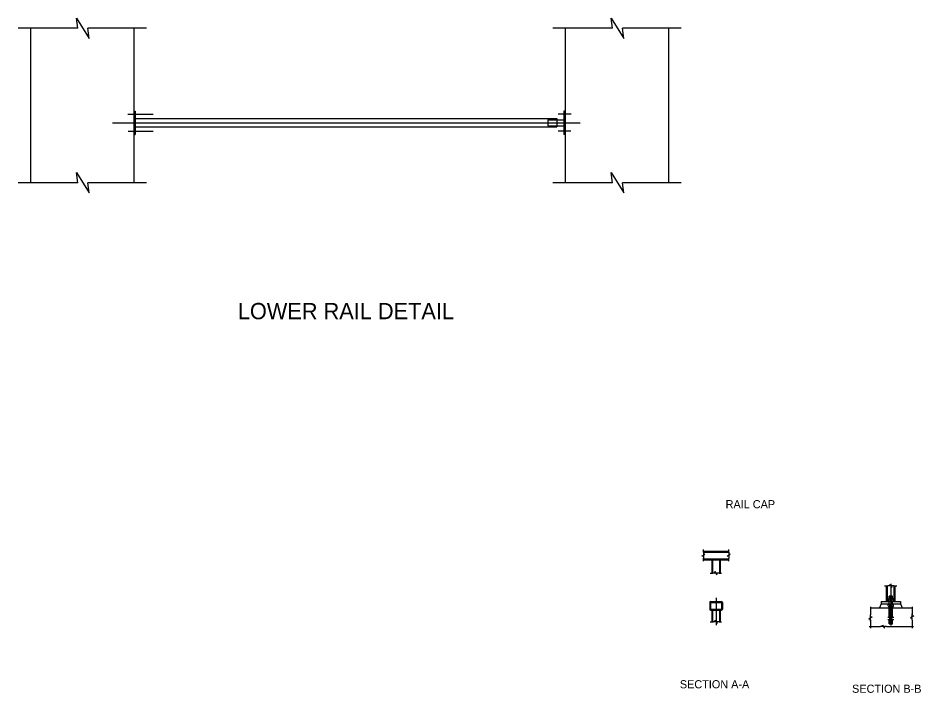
# Model space of a CAD drawing. Extents: x -29.8 to 14.8, y -7.3 to 19.2.
# Drawn here: x -25.16 to -7.38, y 5.89 to 19.17 of the extents above; entities that cross this region are included whole.
import ezdxf

# ---------------------------------------------------------------- set-up
doc = ezdxf.new("R2010")
doc.units = 0
for name, color, linetype in [('border_NO-PLOT', 7, 'Continuous'), ('str_Center-Line-A', 7, 'Continuous'), ('str_Concrete-A', 7, 'Continuous'), ('str_Structural-Steel-A', 7, 'Continuous')]:
    doc.layers.add(name, color=color, linetype=linetype)

msp = doc.modelspace()

# ---------------------------------------------------------------- linework, layer by layer
at = {"layer": 'str_Center-Line-A'}
for p, q in [((-23.002, 17.276), (-22.501, 17.276)), ((-14.272, 17.276), (-14.53, 17.276)), ((-23.305, 17.11), (-14.097, 17.11)), ((-22.996, 16.943), (-22.501, 16.943)), ((-14.277, 16.943), (-14.525, 16.943)), ((-7.977, 8.038), (-7.977, 7.22)), ((-11.419, 7.762), (-11.419, 7.228))]:
    msp.add_line(p, q, dxfattribs=at)
at = {"layer": 'str_Concrete-A'}
for p, q in [((-8.165, 7.647), (-8.198, 7.564)), ((-7.79, 7.647), (-7.757, 7.564))]:
    msp.add_line(p, q, dxfattribs=at)
at = {"layer": 'str_Structural-Steel-A'}
for p, q in [((-24.262, 18.968), (-25.162, 18.968)), ((-24.912, 15.927), (-24.912, 18.968)), ((-23.987, 18.968), (-24.262, 18.968)), ((-23.512, 18.968), (-23.787, 18.968)), ((-22.635, 18.968), (-23.578, 18.968)), ((-22.885, 18.968), (-22.885, 15.927)), ((-13.734, 18.968), (-14.635, 18.968)), ((-14.385, 15.927), (-14.385, 18.968)), ((-13.459, 18.968), (-13.734, 18.968)), ((-12.984, 18.968), (-13.259, 18.968)), ((-12.108, 18.968), (-13.05, 18.968)), ((-12.358, 18.968), (-12.358, 15.927)), ((-22.885, 17.339), (-22.854, 17.339)), ((-22.854, 17.339), (-22.854, 16.88)), ((-14.416, 17.339), (-14.416, 16.88)), ((-14.385, 17.339), (-14.416, 17.339)), ((-22.854, 17.193), (-14.552, 17.193)), ((-14.729, 17.164), (-14.729, 17.05)), ((-14.729, 17.164), (-14.552, 17.164)), ((-14.552, 17.193), (-14.552, 17.026)), ((-14.552, 17.164), (-14.419, 17.164)), ((-22.854, 17.026), (-14.552, 17.026)), ((-14.729, 17.05), (-14.552, 17.05)), ((-14.552, 17.05), (-14.419, 17.05)), ((-22.885, 16.88), (-22.854, 16.88)), ((-14.385, 16.88), (-14.416, 16.88)), ((-24.262, 15.927), (-25.162, 15.927)), ((-23.987, 15.927), (-24.262, 15.927)), ((-23.512, 15.927), (-23.787, 15.927)), ((-22.635, 15.927), (-23.578, 15.927)), ((-13.734, 15.927), (-14.635, 15.927)), ((-13.459, 15.927), (-13.734, 15.927)), ((-12.984, 15.927), (-13.259, 15.927)), ((-12.108, 15.927), (-13.05, 15.927)), ((-11.669, 8.662), (-11.669, 8.711)), ((-11.669, 8.679), (-11.17, 8.679)), ((-11.669, 8.664), (-11.17, 8.664)), ((-11.669, 8.662), (-11.669, 8.618)), ((-11.669, 8.586), (-11.669, 8.542)), ((-11.669, 8.487), (-11.669, 8.542)), ((-11.17, 8.662), (-11.17, 8.711)), ((-11.17, 8.662), (-11.17, 8.618)), ((-11.17, 8.586), (-11.17, 8.542)), ((-11.17, 8.487), (-11.17, 8.542)), ((-11.669, 8.528), (-11.17, 8.528)), ((-11.669, 8.513), (-11.17, 8.513)), ((-11.503, 8.513), (-11.503, 8.25)), ((-11.487, 8.513), (-11.487, 8.25)), ((-11.44, 8.513), (-11.44, 8.528)), ((-11.398, 8.513), (-11.398, 8.528)), ((-11.352, 8.513), (-11.352, 8.25)), ((-11.336, 8.513), (-11.336, 8.25)), ((-11.536, 8.25), (-11.481, 8.25)), ((-11.437, 8.25), (-11.481, 8.25)), ((-11.361, 8.25), (-11.405, 8.25)), ((-11.361, 8.25), (-11.312, 8.25)), ((-8.1, 7.996), (-8.04, 7.996)), ((-8.061, 7.689), (-8.061, 7.996)), ((-8.045, 7.689), (-8.045, 7.996)), ((-7.996, 7.996), (-8.04, 7.996)), ((-7.92, 7.996), (-7.964, 7.996)), ((-7.92, 7.996), (-7.861, 7.996)), ((-7.91, 7.689), (-7.91, 7.996)), ((-7.894, 7.689), (-7.894, 7.996)), ((-11.544, 7.673), (-11.544, 7.537)), ((-11.529, 7.688), (-11.31, 7.688)), ((-11.529, 7.669), (-11.529, 7.541)), ((-11.525, 7.673), (-11.314, 7.673)), ((-11.31, 7.669), (-11.31, 7.541)), ((-11.294, 7.673), (-11.294, 7.537)), ((-8.165, 7.689), (-8.165, 7.647)), ((-8.165, 7.689), (-7.79, 7.689)), ((-8.165, 7.647), (-7.79, 7.647)), ((-8.038, 7.7), (-7.916, 7.7)), ((-8.038, 7.7), (-8.038, 7.689)), ((-8.038, 7.636), (-8.038, 7.647)), ((-8.033, 7.734), (-8.033, 7.7)), ((-8.014, 7.745), (-7.94, 7.745)), ((-8.009, 7.745), (-8.009, 7.793)), ((-7.946, 7.793), (-8.009, 7.793)), ((-8.009, 7.779), (-7.946, 7.779)), ((-8.009, 7.765), (-7.946, 7.765)), ((-8.009, 7.751), (-7.946, 7.751)), ((-8.009, 7.647), (-8.009, 7.689)), ((-8.001, 7.786), (-7.954, 7.786)), ((-8.001, 7.772), (-7.954, 7.772)), ((-8.001, 7.758), (-7.954, 7.758)), ((-7.996, 7.734), (-7.996, 7.7)), ((-7.959, 7.734), (-7.959, 7.7)), ((-7.946, 7.745), (-7.946, 7.793)), ((-7.946, 7.647), (-7.946, 7.689)), ((-7.922, 7.734), (-7.922, 7.7)), ((-7.916, 7.7), (-7.916, 7.689)), ((-7.916, 7.636), (-7.916, 7.647)), ((-7.79, 7.689), (-7.79, 7.647)), ((-11.529, 7.522), (-11.31, 7.522)), ((-11.525, 7.537), (-11.314, 7.537)), ((-11.503, 7.522), (-11.503, 7.29)), ((-11.487, 7.522), (-11.487, 7.29)), ((-11.435, 7.537), (-11.435, 7.522)), ((-11.404, 7.537), (-11.404, 7.522)), ((-11.352, 7.522), (-11.352, 7.29)), ((-11.336, 7.522), (-11.336, 7.29)), ((-8.378, 7.584), (-8.378, 7.426)), ((-8.378, 7.564), (-8.019, 7.564)), ((-8.038, 7.636), (-7.916, 7.636)), ((-8.033, 7.603), (-8.033, 7.636)), ((-8.019, 7.564), (-7.936, 7.564)), ((-8.014, 7.592), (-7.94, 7.592)), ((-8.009, 7.376), (-8.009, 7.592)), ((-8.009, 7.578), (-7.946, 7.578)), ((-8.009, 7.564), (-7.946, 7.564)), ((-8.009, 7.55), (-7.946, 7.55)), ((-8.009, 7.536), (-7.946, 7.536)), ((-8.009, 7.522), (-7.946, 7.522)), ((-8.009, 7.508), (-7.946, 7.508)), ((-8.009, 7.494), (-7.946, 7.494)), ((-8.009, 7.479), (-7.946, 7.479)), ((-8.001, 7.585), (-7.954, 7.585)), ((-8.001, 7.571), (-7.954, 7.571)), ((-8.001, 7.557), (-7.954, 7.557)), ((-8.001, 7.543), (-7.954, 7.543)), ((-8.001, 7.529), (-7.954, 7.529)), ((-8.001, 7.515), (-7.954, 7.515)), ((-8.001, 7.501), (-7.954, 7.501)), ((-8.001, 7.487), (-7.954, 7.487)), ((-8.001, 7.472), (-7.954, 7.472)), ((-7.996, 7.603), (-7.996, 7.636)), ((-7.959, 7.603), (-7.959, 7.636)), ((-7.946, 7.376), (-7.946, 7.592)), ((-7.936, 7.564), (-7.558, 7.564)), ((-7.922, 7.603), (-7.922, 7.636)), ((-7.558, 7.584), (-7.558, 7.426)), ((-11.534, 7.29), (-11.479, 7.29)), ((-11.435, 7.29), (-11.479, 7.29)), ((-11.359, 7.29), (-11.403, 7.29)), ((-11.359, 7.29), (-11.311, 7.29)), ((-8.378, 7.382), (-8.378, 7.426)), ((-8.378, 7.306), (-8.378, 7.35)), ((-8.378, 7.328), (-8.378, 7.165)), ((-7.994, 7.376), (-8.038, 7.376)), ((-7.994, 7.33), (-8.038, 7.33)), ((-8.009, 7.465), (-7.946, 7.465)), ((-8.009, 7.451), (-7.946, 7.451)), ((-8.009, 7.437), (-7.946, 7.437)), ((-8.009, 7.423), (-7.946, 7.423)), ((-8.009, 7.409), (-7.946, 7.409)), ((-8.009, 7.395), (-7.996, 7.395)), ((-8.009, 7.381), (-7.994, 7.381)), ((-8.009, 7.253), (-8.009, 7.33)), ((-8.009, 7.323), (-7.974, 7.323)), ((-8.009, 7.309), (-7.965, 7.309)), ((-8.009, 7.295), (-7.946, 7.295)), ((-8.001, 7.458), (-7.954, 7.458)), ((-8.001, 7.444), (-7.954, 7.444)), ((-8.001, 7.43), (-7.954, 7.43)), ((-8.001, 7.416), (-7.954, 7.416)), ((-8.001, 7.402), (-7.997, 7.402)), ((-8.001, 7.388), (-7.995, 7.388)), ((-8.001, 7.316), (-7.969, 7.316)), ((-8.001, 7.302), (-7.961, 7.302)), ((-7.994, 7.402), (-7.954, 7.402)), ((-7.99, 7.395), (-7.946, 7.395)), ((-7.985, 7.388), (-7.954, 7.388)), ((-7.981, 7.381), (-7.946, 7.381)), ((-7.918, 7.376), (-7.962, 7.376)), ((-7.918, 7.33), (-7.962, 7.33)), ((-7.961, 7.323), (-7.946, 7.323)), ((-7.96, 7.316), (-7.954, 7.316)), ((-7.959, 7.309), (-7.946, 7.309)), ((-7.958, 7.302), (-7.954, 7.302)), ((-7.946, 7.253), (-7.946, 7.33)), ((-7.558, 7.404), (-7.558, 7.448)), ((-7.558, 7.328), (-7.558, 7.372)), ((-7.558, 7.325), (-7.558, 7.165)), ((-8.404, 7.196), (-8.18, 7.196)), ((-8.136, 7.196), (-8.18, 7.196)), ((-8.06, 7.196), (-8.104, 7.196)), ((-8.06, 7.196), (-7.532, 7.196)), ((-8.009, 7.281), (-7.946, 7.281)), ((-8.009, 7.267), (-7.946, 7.267)), ((-8.009, 7.253), (-7.946, 7.253)), ((-8.001, 7.288), (-7.954, 7.288)), ((-8.001, 7.274), (-7.954, 7.274)), ((-8.001, 7.26), (-7.954, 7.26))]:
    msp.add_line(p, q, dxfattribs=at)
for points in [[(-23.987, 18.968), (-24.012, 19.168), (-23.762, 18.768), (-23.787, 18.968)], [(-13.459, 18.968), (-13.484, 19.168), (-13.234, 18.768), (-13.259, 18.968)], [(-23.987, 15.927), (-24.012, 16.127), (-23.762, 15.727), (-23.787, 15.927)], [(-13.459, 15.927), (-13.484, 16.127), (-13.234, 15.727), (-13.259, 15.927)], [(-11.669, 8.586), (-11.701, 8.582), (-11.637, 8.622), (-11.669, 8.618)], [(-11.17, 8.586), (-11.202, 8.582), (-11.138, 8.622), (-11.17, 8.618)], [(-11.437, 8.25), (-11.441, 8.282), (-11.401, 8.218), (-11.405, 8.25)], [(-7.996, 7.996), (-8, 8.028), (-7.96, 7.964), (-7.964, 7.996)], [(-11.435, 7.29), (-11.439, 7.322), (-11.399, 7.258), (-11.403, 7.29)], [(-8.378, 7.382), (-8.346, 7.386), (-8.41, 7.346), (-8.378, 7.35)], [(-7.994, 7.376), (-7.998, 7.408), (-7.958, 7.344), (-7.962, 7.376)], [(-7.994, 7.33), (-7.998, 7.362), (-7.958, 7.298), (-7.962, 7.33)], [(-7.558, 7.404), (-7.526, 7.408), (-7.59, 7.368), (-7.558, 7.372)], [(-8.136, 7.196), (-8.14, 7.228), (-8.1, 7.164), (-8.104, 7.196)]]:
    msp.add_lwpolyline(points, dxfattribs=at)
for centre, radius, start, end in [((-11.529, 7.673), 0.0156, 90, 180), ((-11.525, 7.669), 0.00391, 90, 180), ((-11.314, 7.669), 0.00391, 0, 90), ((-11.31, 7.673), 0.0156, 0, 90), ((-8.014, 7.724), 0.0209, 28.1523, 152.313), ((-7.977, 7.724), 0.0212, 28.5757, 151.4243), ((-7.94, 7.724), 0.0209, 28.2111, 152.313), ((-11.529, 7.537), 0.0156, 180, 270), ((-11.525, 7.541), 0.00391, 180, 270), ((-11.314, 7.541), 0.00391, 270, 0), ((-11.31, 7.537), 0.0156, 270, 0), ((-8.014, 7.613), 0.0209, 208.1523, 332.313), ((-7.977, 7.613), 0.0211, 208.0253, 331.4213), ((-7.94, 7.613), 0.021, 208.3079, 331.7846)]:
    msp.add_arc(centre, radius, start, end, dxfattribs=at)

# ---------------------------------------------------------------- texts
at = {"layer": 'border_NO-PLOT'}
for s, height, p in [('LOWER RAIL DETAIL', 0.32, (-20.835, 13.244)), ('RAIL CAP', 0.16, (-11.231, 9.525)), ('SECTION A-A', 0.16, (-12.132, 5.983)), ('SECTION B-B', 0.16, (-8.741, 5.895))]:
    msp.add_text(s, height=height, dxfattribs=at).set_placement(p)

doc.saveas('drawing.dxf')
